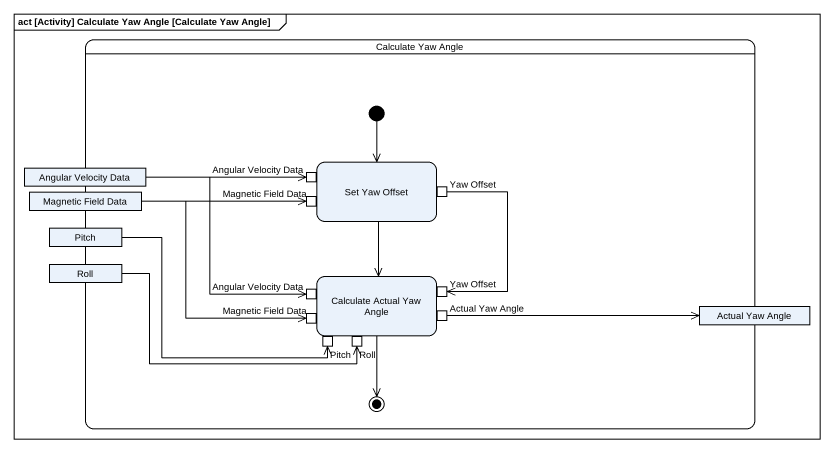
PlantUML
@startuml
mainframe act [Activity] Calculate Yaw Angle [Calculate Yaw Angle]
hide empty description
state "Calculate Yaw Angle" as Calculate_Yaw_Angle {
  state "Angular Velocity Data" as Angular_Velocity_Data <<object>>
  state "Set Yaw Offset" as Set_Yaw_Offset {
    state "Angular Velocity Data" as Angular_Velocity_Data_2 <<inputPin>>
    state "Magnetic Field Data" as Magnetic_Field_Data_2 <<inputPin>>
    state "Yaw Offset" as Yaw_Offset <<outputPin>>
  }
  state "Magnetic Field Data" as Magnetic_Field_Data <<object>>
  state Pitch <<object>>
  state Roll <<object>>
  state "Calculate Actual Yaw Angle" as Calculate_Actual_Yaw_Angle {
    state "Yaw Offset" as Yaw_Offset_2 <<inputPin>>
    state "Angular Velocity Data" as Angular_Velocity_Data_3 <<inputPin>>
    state "Magnetic Field Data" as Magnetic_Field_Data_3 <<inputPin>>
    state "Actual Yaw Angle" as Actual_Yaw_Angle <<outputPin>>
    state "Pitch" as Pitch_2 <<inputPin>>
    state "Roll" as Roll_2 <<inputPin>>
  }
  state "Actual Yaw Angle" as Actual_Yaw_Angle_2 <<object>>
  [*] --> Set_Yaw_Offset
  Calculate_Actual_Yaw_Angle --> [*]
}
Angular_Velocity_Data -right-> Angular_Velocity_Data_2
Angular_Velocity_Data -right-> Angular_Velocity_Data_3
Set_Yaw_Offset --> Calculate_Actual_Yaw_Angle
Magnetic_Field_Data -right-> Magnetic_Field_Data_2
Magnetic_Field_Data -right-> Magnetic_Field_Data_3
Yaw_Offset --> Yaw_Offset_2
Pitch -right-> Pitch_2
Roll -right-> Roll_2
Actual_Yaw_Angle -right-> Actual_Yaw_Angle_2
@enduml
